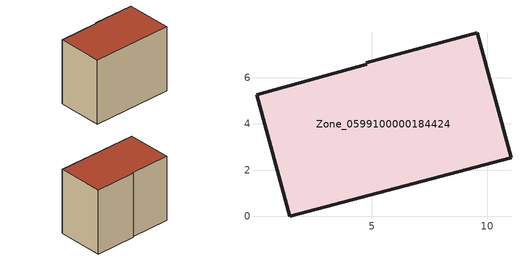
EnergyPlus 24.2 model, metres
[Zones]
Zone_0599100000184424
 floor ground (C_G): 4.77,6.59 4.75,6.66 9.56,7.95 11.02,2.54 1.45,0 0.03,5.27 z0
 wall outside (C_F): 1.45,0 11.02,2.54 9.56,7.95 4.75,6.66 4.77,6.59 0.03,5.27 1.45,0 z0:7.91
 roof outside (C_R): 4.77,6.59 0.03,5.27 1.45,0 11.02,2.54 9.56,7.95 4.75,6.66 z7.91
[BUILDING]
Pand.0599100000184424: North Axis=0; Terrain=City; Loads Convergence Tolerance Value=0.04; Temperature Convergence Tolerance Value=0.4; Solar Distribution=FullExterior; Maximum Number of Warmup Days=25; Minimum Number of Warmup Days=1
[Site:Location]
Rotterdam.The.Hague.AP_ZH_NLD Design_Conditions: Latitude=51.96; Longitude=4.45; Time Zone=1; Elevation=-4.5
[SITE:GROUNDTEMPERATURE:BUILDINGSURFACE]
18, 18, 18, 18, 18, 18, 18, 18, 18, 18, 18, 18
[MATERIAL] Thermal Absorptance=0.9; Solar Absorptance=0.7; Visible Absorptance=0.7
Name | Roughness | Thickness | Conductivity | Density | Specific Heat
G.TC.1946-1964 | MediumSmooth | 0.15 | 1 | 540 | 1210
F.TC.1946-1964 | Rough | 0.3 | 0.857143 | 1920 | 840
R.TC.1946-1964 | MediumRough | 0.2 | 0.235294 | 1500 | 1000
[CONSTRUCTION]
C_G: G.TC.1946-1964
C_F: F.TC.1946-1964
C_R: R.TC.1946-1964
[ZONE]
Zone_0599100000184424: Type=1; Multiplier=1; Ceiling Height=Autocalculate; Volume=Autocalculate; Floor Area=autocalculate; Part of Total Floor Area=Yes
[ZONEINFILTRATION:DESIGNFLOWRATE]
Infil_Zone_0599100000184424: Zone or ZoneList or Space or SpaceList=Zone_0599100000184424; Schedule=AlwaysOn; Design Flow Rate Calculation Method=Flow/Area; Flow Rate per Floor Area=0.003; Constant Term Coefficient=1; Temperature Term Coefficient=0; Velocity Term Coefficient=0; Velocity Squared Term Coefficient=0
[HVACTEMPLATE:ZONE:IDEALLOADSAIRSYSTEM]
Zone_0599100000184424: Maximum Heating Supply Air Temperature=50; Minimum Cooling Supply Air Temperature=13; Maximum Heating Supply Air Humidity Ratio=0.0156; Minimum Cooling Supply Air Humidity Ratio=0.0077; Heating Limit=NoLimit; Cooling Limit=NoLimit; Dehumidification Control Type=ConstantSensibleHeatRatio; Cooling Sensible Heat Ratio=0.7; Dehumidification Setpoint=60; Humidification Control Type=None; Humidification Setpoint=30; Outdoor Air Method=None; Outdoor Air Flow Rate per Person=0.00944; Outdoor Air Flow Rate per Zone Floor Area=0; Outdoor Air Flow Rate per Zone=0; Demand Controlled Ventilation Type=None; Outdoor Air Economizer Type=NoEconomizer; Heat Recovery Type=None; Sensible Heat Recovery Effectiveness=0.7; Latent Heat Recovery Effectiveness=0.65
[ZONECONTROL:THERMOSTAT]
ThermostatControl_Zone_0599100000184424: Zone or ZoneList=Zone_0599100000184424; Control Type Schedule=DualSetpointControlType; Control 1=Thermostat_Zone_0599100000184424; Temperature Difference Between Cutout And Setpoint=0
[THERMOSTATSETPOINT:DUALSETPOINT]
Thermostat_Zone_0599100000184424: Heating Setpoint Temperature Schedule=HeatingSetpoint_Zone_0599100000184424; Cooling Setpoint Temperature Schedule=CoolingSetpoint_Zone_0599100000184424
[SCHEDULE:COMPACT]
HeatingSetpoint_Zone_0599100000184424: Through: 12/31, For: AllDays, Until: 24:00, 21
CoolingSetpoint_Zone_0599100000184424: Through: 12/31, For: AllDays, Until: 24:00, 24
DualSetpointControlType: Through: 12/31, For: AllDays, Until: 24:00, 4
AlwaysOn: Through: 12/31, For: AllDays, Until: 24:00, 1
